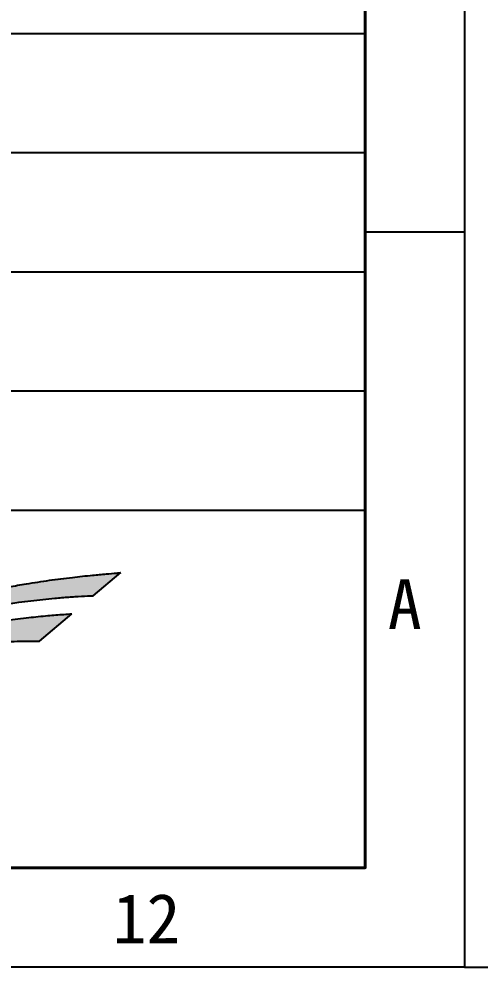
# Model space of a CAD drawing. Header units: millimetres. Extents: x 0 to 87554, y -20854 to 20404.
# Drawn here: x 56097 to 57619, y 0 to 3135 of the extents above; entities that cross this region are included whole.
import ezdxf
from ezdxf.enums import TextEntityAlignment as Align

# ---------------------------------------------------------------- set-up
doc = ezdxf.new("R2010")
doc.units = ezdxf.units.MM
doc.layers.get('0').update_dxf_attribs({"lineweight": 15})
doc.layers.add('FORM', color=7, linetype='Continuous')
doc.styles.add('KEHUA', font='STFANGSO.TTF')

# ---------------------------------------------------------------- blocks, each defined once
blk = doc.blocks.new('KH01-M017S')
at = {"layer": 'FORM'}
h = blk.add_hatch(color=256, dxfattribs=at)
edge = h.paths.add_edge_path()
edge.add_spline(control_points=[(402.7144561399209, 19.85534356070457), (402.643978132468, 19.84862438573964), (402.4013506183546, 19.8254929610921), (401.9267567768893, 19.78526462642412), (401.1832374475989, 19.71664829131851), (400.2275551673129, 19.61466554461003), (399.1178309914494, 19.47180014827109), (398.0538165025482, 19.30943840606369), (396.9471543284108, 19.11704731446662), (395.9169499110712, 18.91465827569345), (394.8998162693906, 18.69129643979613), (394.024194951442, 18.48259887871927), (393.306138031865, 18.2984830670398), (392.7475168107449, 18.14741798473005), (392.3650630374614, 18.0405864985114), (392.0212416972618, 17.94197570934648), (391.7057899738311, 17.84922619340159), (391.2869434908243, 17.72321586305407), (390.7368393813504, 17.55218422175267), (389.3813188209569, 17.1102320091104), (388.0558157894202, 16.62668696148285), (386.7311674148095, 16.09346512288084), (386.1279838882228, 15.84102987941833), (385.563065501573, 15.59607385134359), (385.0154498821739, 15.35229823342797), (384.5187629033535, 15.12397372880469), (384.0827895366665, 14.9178389785111), (383.7549326232147, 14.76027892107595), (383.486037679495, 14.62877905696405), (383.2590280155127, 14.516189032689), (383.1170741266806, 14.44521858248618), (382.9980293371837, 14.38527417383011), (382.9073684589275, 14.33937405583538), (382.8454583620914, 14.3079071206721), (382.8034997174436, 14.28652458433726), (382.7718710105937, 14.27038064401768), (382.7398953441607, 14.25403459193512), (382.7067199301209, 14.23704377955664), (382.6762307966228, 14.22140222798862), (382.6464848667283, 14.20611984997004), (382.6094872617832, 14.18708467129363), (382.5811273397621, 14.17245112088904), (382.5643850066062, 14.16381217696153)], knot_values=[0, 0, 0, 0, 0.7079729797831362, 2.437267033397262, 4.762895624597448, 8.174671163499916, 12.04775071618364, 15.95069750804101, 18.93693757916258, 23.27985254369865, 26.44836391732775, 29.35008201549077, 32.28090938677046, 33.86083167590685, 35.13687910972553, 36.25181416369366, 37.43763973394966, 38.42489293409767, 40.62571177953426, 43.19821668322935, 52.68224918101052, 54.72595717362439, 57.47765583538039, 59.22066361256544, 60.88327829269168, 63.47181789663986, 64.68697008977887, 65.70574059754468, 67.10931636307345, 67.68020453627837, 68.23970485079332, 68.6963771203141, 69.0130569522143, 69.25588421097568, 69.3908571402926, 69.48398585567062, 69.610990082417, 69.74997222416725, 69.85671840244056, 69.95366270189218, 70.08439282248527, 70.27279054062808, 70.27279054062808, 70.27279054062808, 70.27279054062808], degree=3, periodic=0)
edge.add_spline(control_points=[(382.5643850066062, 14.16381217696153), (382.6045392135884, 14.1812112794546), (382.6548757793917, 14.20302247019663), (382.7313000483655, 14.23554638853784), (382.7833984366798, 14.25759198413198), (382.8432072636178, 14.28272962300844), (382.9197215134773, 14.31473536834301), (383.0117862432398, 14.35293612372561), (383.1121003372064, 14.39419928137158), (383.2025003161552, 14.43114920684138), (383.2862105219683, 14.4651532370026), (383.4702646618753, 14.53948666024644), (383.6862585376557, 14.6254479375566), (383.9508531368383, 14.72902128446913), (384.1658064859448, 14.81219598075086), (384.4015897188883, 14.90232500724096), (384.7188145448363, 15.02203548639591), (385.1327511512354, 15.17536397266167), (385.6091383060748, 15.34750131344117), (386.0953870894637, 15.51903892382325), (386.5640467022895, 15.68056461129072), (387.1523873652377, 15.87850516134904), (387.7758650131182, 16.08158848826633), (388.5365093011305, 16.32043051024357), (389.3427049416514, 16.56361864570545), (390.28793617668, 16.83424798946817), (391.3865974256978, 17.13042414478014), (392.6743391315895, 17.45097975350245), (394.1594584162685, 17.78191336903501), (395.6154431388659, 18.06231404894606), (397.3677338739071, 18.34720739512113), (398.8253233779424, 18.52463558728141), (399.9707751675787, 18.61744395572578), (400.5197501406365, 18.65413350153813), (400.924428561173, 18.67618287922414), (401.2252038338847, 18.68785935185997), (401.3169863852199, 18.69142246540832)], knot_values=[0, 0, 0, 0, 0.4376150441482712, 0.5485860666097543, 0.8305694048526979, 1.003321910126831, 1.197353527608571, 1.659954275382918, 2.000074475665232, 2.282044464318096, 2.636552540487474, 2.903603925120218, 4.26702241835518, 4.961229573205202, 5.745038769480643, 6.571857556864831, 7.485444620370489, 9.13563622977302, 10.98602904889475, 12.55071704355326, 14.2917889797428, 15.94311789694734, 18.7581306499296, 20.84879170012904, 23.91563758935121, 27.17861931662897, 30.68053716582661, 35.29398408890431, 40.44784980893682, 45.89422782757116, 50.11861686238619, 58.19968940190694, 60.56768990744303, 61.61015458434383, 63.70164845519837, 64.62016199147118, 64.62016199147118, 64.62016199147118, 64.62016199147118], degree=3, periodic=0)
edge.add_line((401.3169863852199, 18.69142246540832), (402.7144561399209, 19.85534356070457))
h = blk.add_hatch(color=256, dxfattribs=at)
edge = h.paths.add_edge_path()
edge.add_spline(control_points=[(400.2515628216916, 17.78161711499069), (400.1178015420055, 17.77330706737666), (399.7145692857257, 17.74825587724717), (398.9906926687117, 17.68865992295832), (398.0395577848813, 17.59442191197013), (397.1001860605875, 17.48339488745069), (396.0744305642784, 17.34594353685316), (395.0662271834817, 17.19383800263449), (393.9754442035019, 17.00865313988061), (393.004185255023, 16.82672668732766), (392.0365469610706, 16.62950200831801), (390.9793051513934, 16.39607050319228), (389.66253138497, 16.07674472317194), (388.4067286243917, 15.73541236330129), (387.2052567546862, 15.3762659133431), (386.333608432642, 15.09572951980272), (385.4200444797352, 14.78144851283832), (384.7883012382244, 14.55062676124635), (384.2168796680271, 14.33167425451666), (383.8069301375663, 14.17009592092882), (383.3553869934849, 13.98561400170865), (382.8657936167301, 13.77863477548999), (382.4184875509845, 13.58219056433109), (381.9817575010347, 13.383254444047), (381.6540250367452, 13.22957182136088), (381.3721796634873, 13.09404311384151), (381.1558080172754, 12.98802480563518), (380.9503605072614, 12.88571184766261), (380.7593977802799, 12.7890532118181), (380.6103434820552, 12.71238675862969), (380.513036960404, 12.66185435620127), (380.4517282926736, 12.62985988241826), (380.3997258791687, 12.60257899473982), (380.358287478939, 12.58075325740811), (380.3304014985279, 12.56602976675867), (380.3087173193871, 12.55455490750774), (380.2935890618783, 12.54653713842254), (380.2848128559799, 12.54188196873611), (380.2773095174325, 12.5378993620684), (380.2652504908128, 12.53149549874024), (380.2552549913125, 12.5261781610202), (380.2476757369122, 12.52214620090581)], knot_values=[0, 0, 0, 0, 1.340176546159, 4.040051155255995, 7.262611260018723, 10.8977232498444, 13.49849045557134, 17.61163714027933, 21.09308129590827, 24.56191250064333, 27.49263424143777, 30.96808041450905, 35.38837548141534, 41.04089156989525, 43.97918735477479, 47.92792796402657, 50.19660296970286, 53.64006506594603, 54.65306978998044, 56.31591641648273, 58.0463781938474, 59.53068464915938, 61.63128768877237, 62.93154260997888, 64.32965931869826, 65.25096182309707, 66.05889053269416, 66.73913212696152, 67.54608817701607, 68.19919053939645, 68.41527619920532, 68.64254027137098, 68.8907389558389, 69.00251477091045, 69.11088877683808, 69.20608142620931, 69.2478463544146, 69.28210465957241, 69.30542547022911, 69.33279412951403, 69.41864387685142, 69.41864387685142, 69.41864387685142, 69.41864387685142], degree=3, periodic=0)
edge.add_spline(control_points=[(380.2476757369122, 12.52214620090581), (380.2631337591993, 12.52884337832029), (380.2829873124892, 12.5374449164874), (380.31551976431, 12.55135435217562), (380.3450269367186, 12.56390781750179), (380.381068984123, 12.579134653035), (380.4363238777551, 12.60235261660182), (380.5199834476789, 12.63718795331988), (380.6517234600333, 12.69134618214912), (380.8366072448853, 12.76620478480254), (381.0458067159916, 12.84930365920809), (381.3424802004656, 12.9650812081677), (381.6687960145127, 13.08946788749154), (382.0910110513241, 13.24620419457551), (382.4968942437908, 13.39287786984778), (382.9558237853671, 13.5542304924461), (383.3859840358482, 13.70132202077275), (383.9395964523046, 13.88544252399242), (384.5997152362161, 14.09720365318026), (385.4145436830913, 14.34577194078156), (386.4743431516035, 14.65163209472803), (387.6107121123132, 14.95355528543223), (388.8533450402747, 15.25239655141922), (390.0240399210279, 15.50779779896948), (391.236773271341, 15.74144148825962), (392.5279189792773, 15.95583864725359), (393.7280932261083, 16.12021113769288), (394.8629179899772, 16.24260543772016), (395.7983392381284, 16.32002130155252), (396.624054573057, 16.3687664552599), (397.3195661969503, 16.39539351150552), (397.8990280631278, 16.4067968123918), (398.319813031404, 16.40873386585372), (398.545141992462, 16.40701291924961), (398.6157211530272, 16.40647387195622)], knot_values=[0, 0, 0, 0, 0.1684639728025951, 0.2163671651806159, 0.3538122066595761, 0.4891290207612375, 0.6076321376038243, 0.9531597204491971, 1.395350043944273, 2.032005691136623, 2.947787050500926, 3.646324055748012, 5.216640607134587, 6.439905582944828, 8.149976613126976, 9.532281113971703, 11.30454422585108, 12.69603773621543, 15.36650973791635, 18.23683541549878, 21.2147024539515, 26.39667860360647, 29.99308986021808, 33.99459061545144, 38.37794070844755, 42.3419547974425, 47.08158253106494, 50.48944630443839, 53.75493720397825, 56.46675125452589, 58.76032548549799, 60.71469261210149, 62.26223128999319, 62.96804144599908, 62.96804144599908, 62.96804144599908, 62.96804144599908], degree=3, periodic=0)
edge.add_line((398.6157211530272, 16.40647387195622), (400.2515628216916, 17.78161711499115))
at = {"layer": 'FORM', "color": 8}
for p, q in [((280, 47.00000000000003), (415.0000000000018, 47.00000000000003)), ((350.0000000000018, 41.00000000000003), (415.0000000000018, 41.00000000000003)), ((280, 35.00000000000006), (415.0000000000018, 35.00000000000006)), ((280.0000000000001, 29.00000000000006), (415.0000000000019, 29.00000000000006)), ((350.0000000000018, 23.00000000000162), (415.0000000000018, 23.00000000000162))]:
    blk.add_line(p, q, dxfattribs=at)
at = {"layer": 'FORM', "color": 4}
blk.add_line((420, 37), (415.0000000000018, 37), dxfattribs=at)
at = {"layer": 'FORM', "color": 6}
blk.add_lwpolyline([(0, 297), (420, 297), (420, 0), (0, 0)], close=True, dxfattribs=at)
at = {"layer": 'FORM', "color": 8, "lineweight": 40}
blk.add_lwpolyline([(5, 5), (415.0000000000018, 5), (415.0000000000018, 292), (5, 292)], close=True, dxfattribs=at)
at = {"layer": 'FORM'}
for points in [[(401.3169863852199, 18.69142246540923), (402.7144561399209, 19.85534356070593)], [(398.6157211530272, 16.40647387195713), (400.2515628216916, 17.78161711499206)]]:
    blk.add_lwpolyline(points, dxfattribs=at)
for points in [[(382.5643850066062, 14.16381217696244), (382.6146180305841, 14.18971731776855), (382.6494911316177, 14.2076616657082), (382.6753601819346, 14.2209518870518), (382.7038532077659, 14.2355695021397), (382.7409639346561, 14.25457574229904), (382.7748893595799, 14.27191852664055), (382.7997738323975, 14.28462006981817), (382.835851129561, 14.30300541391989), (382.9007923267955, 14.33601295677818), (382.9855523376373, 14.37892555394819), (383.1079163727582, 14.44054132681913), (383.2580488263438, 14.51560064040132), (383.4114807396809, 14.59169824573246), (383.7897438956634, 14.77668264639487), (384.0652156255055, 14.90906741640947), (384.3947802391758, 15.06489007888331), (385.1003624203095, 15.38923887412648), (385.5560368995548, 15.59208524623318), (386.0357803205561, 15.80010712014109), (386.7972925487684, 16.11880011275707), (387.3660547548998, 16.34774631865275), (390.0390205207786, 17.32266812687521), (390.7727590272607, 17.56189215841096), (391.4032363809456, 17.75790907000101), (391.686855070303, 17.84323572676658), (392.0281561687607, 17.9435849453389), (392.3496742516027, 18.03579849161633), (392.7183746843493, 18.13878745070633), (393.1759170067844, 18.2625166823168), (394.0276161658667, 18.4808878334311), (394.8744147591242, 18.68270273715734), (395.80284970906, 18.88656625270596), (397.0812978341019, 19.13766847612351), (397.9639346376543, 19.29109256688525), (399.1214210089984, 19.46771286458443), (400.2738292140639, 19.61611232155155), (401.2915224546914, 19.72528913908582), (401.986226528139, 19.78975309268981), (402.5030025878996, 19.83540084407014), (402.7144561399209, 19.85534356070593)], [(382.5643850066062, 14.16381217696244), (382.6849374808698, 14.21579990981081), (382.7155669758877, 14.22884387927252), (382.7934744248278, 14.26180967478649), (382.8412509324735, 14.28189235001219), (382.8949512127474, 14.30435618919819), (383.0231303246728, 14.35755455319122), (383.1174938750055, 14.39637307874636), (383.1957959628653, 14.42837963654347), (383.2943284777539, 14.46840689420196), (383.3686139557612, 14.49840935310795), (383.7486239222226, 14.64971805835194), (383.9425556418773, 14.72563649983795), (384.1618512543546, 14.81049845481812), (384.3935443770788, 14.89907008982664), (384.6499674802799, 14.99584256101116), (385.1141914590899, 15.16782514383658), (385.6362643221692, 15.35649349913638), (386.0789300897559, 15.51266451137235), (386.5727430863253, 15.6828660338324), (387.0422795241093, 15.84083875598617), (387.8452614933203, 16.10238544220601), (388.4436561502125, 16.29027253866616), (389.3245187452312, 16.55594154784876), (390.2656201386435, 16.82531609201669), (391.2800117592069, 17.09866242208182), (392.623135276428, 17.43268269627697), (394.1323991045065, 17.76843940084291), (395.7369823080517, 18.07663699958675), (396.9879451501747, 18.27957445841821), (399.3949740702628, 18.5686207918543), (400.1030665436838, 18.62583464126283), (400.4151082891885, 18.64671245951922), (401.0416570759262, 18.68029538525661), (401.3169863852199, 18.69142246540923)], [(380.2476757369122, 12.52214620090672), (380.2704157155322, 12.53423791265141), (380.277667163271, 12.53808894130589), (380.2838468797154, 12.54136896013915), (380.2929261661338, 12.54618491182373), (380.3039969387819, 12.55205226416501), (380.3292383734952, 12.56540956996014), (380.3579891576983, 12.58058967773832), (380.3876581502955, 12.59621644430717), (380.4535951013913, 12.63080764705819), (380.5140387519441, 12.66235081387049), (380.5715693648945, 12.69222722073664), (380.7458023791178, 12.7818469695203), (380.9617942498608, 12.89117920528724), (381.1444669886287, 12.98215308561794), (381.3621203483599, 13.08880395049437), (381.6112065999541, 13.20858661485727), (381.9909534210674, 13.38668232413056), (382.3459300268532, 13.54839585713398), (382.9228948719501, 13.80185107847319), (383.3330329740966, 13.97526285997492), (383.8135975297419, 14.1716362912739), (384.2776935119537, 14.35458497421223), (384.5614734757246, 14.4633278063643), (385.531699953438, 14.81805219330408), (386.1752653164858, 15.03950961315877), (387.302839154936, 15.40269958378803), (388.1473734414458, 15.65525498297893), (389.7835993254848, 16.10061920263161), (391.0722798562047, 16.41337030624345), (392.0903732403603, 16.63825074182751), (392.9518685743806, 16.81388525563216), (393.9747203097368, 17.00552403277425), (395.0044158781657, 17.18036065121305), (396.224561145902, 17.36438057978876), (396.997882282486, 17.46798330642741), (398.0809178122108, 17.59564523272775), (399.0429804279911, 17.6909130127483), (399.850339900443, 17.75579555028708), (400.2515628216916, 17.78161711499206)], [(380.2476757369122, 12.52214620090672), (380.2940746906852, 12.54217984761999), (380.307287408752, 12.5478321486471), (380.3452295642064, 12.56397511577961), (380.3826232189358, 12.57977613480125), (380.415397885261, 12.59354894244416), (380.5110860322093, 12.63340890329664), (380.6337738506845, 12.68386288822467), (380.8107991722645, 12.75556904346013), (381.0661113525539, 12.85703177272853), (381.2613286160004, 12.93322937994344), (381.7014958018935, 13.10110824967751), (382.0455262206742, 13.22884633737021), (382.5279952374549, 13.40324390441538), (382.9192063775172, 13.54080392718924), (383.4222793169765, 13.71285074052867), (383.8183925353742, 13.84459744923606), (384.5812357756777, 14.08933824025962), (385.4048625523765, 14.34059147365224), (386.2631973126663, 14.58828832095151), (387.7657258803629, 14.98724548238624), (388.8147688045192, 15.23940534572102), (389.9876756110689, 15.49508164423332), (391.2789965042493, 15.74353400231576), (392.4521833189747, 15.93805749845887), (393.8609975543768, 16.13043432899758), (394.8774875982963, 16.23982438988151), (395.8538166717908, 16.32038687244722), (396.6659550335735, 16.36819347605342), (397.353528436749, 16.39439009823809), (397.9397245386681, 16.40595331556551), (398.4039823876892, 16.40782039421947), (398.6157211530272, 16.40647387195713)]]:
    blk.add_spline(points, degree=3, dxfattribs=at)
at = {"layer": 'FORM', "color": 4, "style": 'KEHUA'}
for s, p in [('A  ', (416.1390178454039, 17.02380227563299)), ('12', (402.3046105580961, 1.191618105562156))]:
    blk.add_text(s, height=2.5, dxfattribs=at).set_placement(p)
at = {"layer": 'FORM', "color": 8, "style": 'KEHUA'}
blk.add_attdef('公司名称', text='', height=2.500000000000227, dxfattribs=at).set_placement((284.9411450150446, 43.94399829216388), align=Align.MIDDLE_LEFT)
at = {"layer": 'FORM', "color": 4, "style": 'KEHUA'}
for tag, height, p in [('设计者', 2.499999999998636, (369.0710813667883, 43.92963204199535)), ('工程名称', 2.500000000000227, (299.9098330083671, 37.58542622076348)), ('审核者', 2.499999999998636, (369.0710813667883, 37.92963204199535)), ('标准化', 2.499999999998636, (369.0710813667883, 31.92963204199538)), ('批准者', 2.499999999998636, (369.0710813667883, 25.92963204199538))]:
    blk.add_attdef(tag, text='', height=height, dxfattribs=at).set_placement(p, align=Align.MIDDLE_LEFT)
for tag, p in [('图纸名称', (299.9098330083671, 30.8197970452907)), ('产品型号', (299.9098330083671, 24.82023084550681)), ('版本', (299.9098330083671, 18.63800741745877)), ('页码', (299.9098330083671, 12.63800741745845))]:
    blk.add_attdef(tag, p, '', height=2.500000000000227, dxfattribs=at)

msp = doc.modelspace()

# ---------------------------------------------------------------- linework, layer by layer
at = {"color": 6, "lineweight": -3}
msp.add_line((57568.50524600409, 0), (59970.92369167227, 0), dxfattribs=at)

# ---------------------------------------------------------------- block references
at = {"xscale": 65.67391285754275, "yscale": 65.67391285754275, "zscale": 65.67391285754275}
msp.add_blockref('KH01-M017S', (29985.46184583614, 0), dxfattribs=at)

doc.saveas('drawing.dxf')
